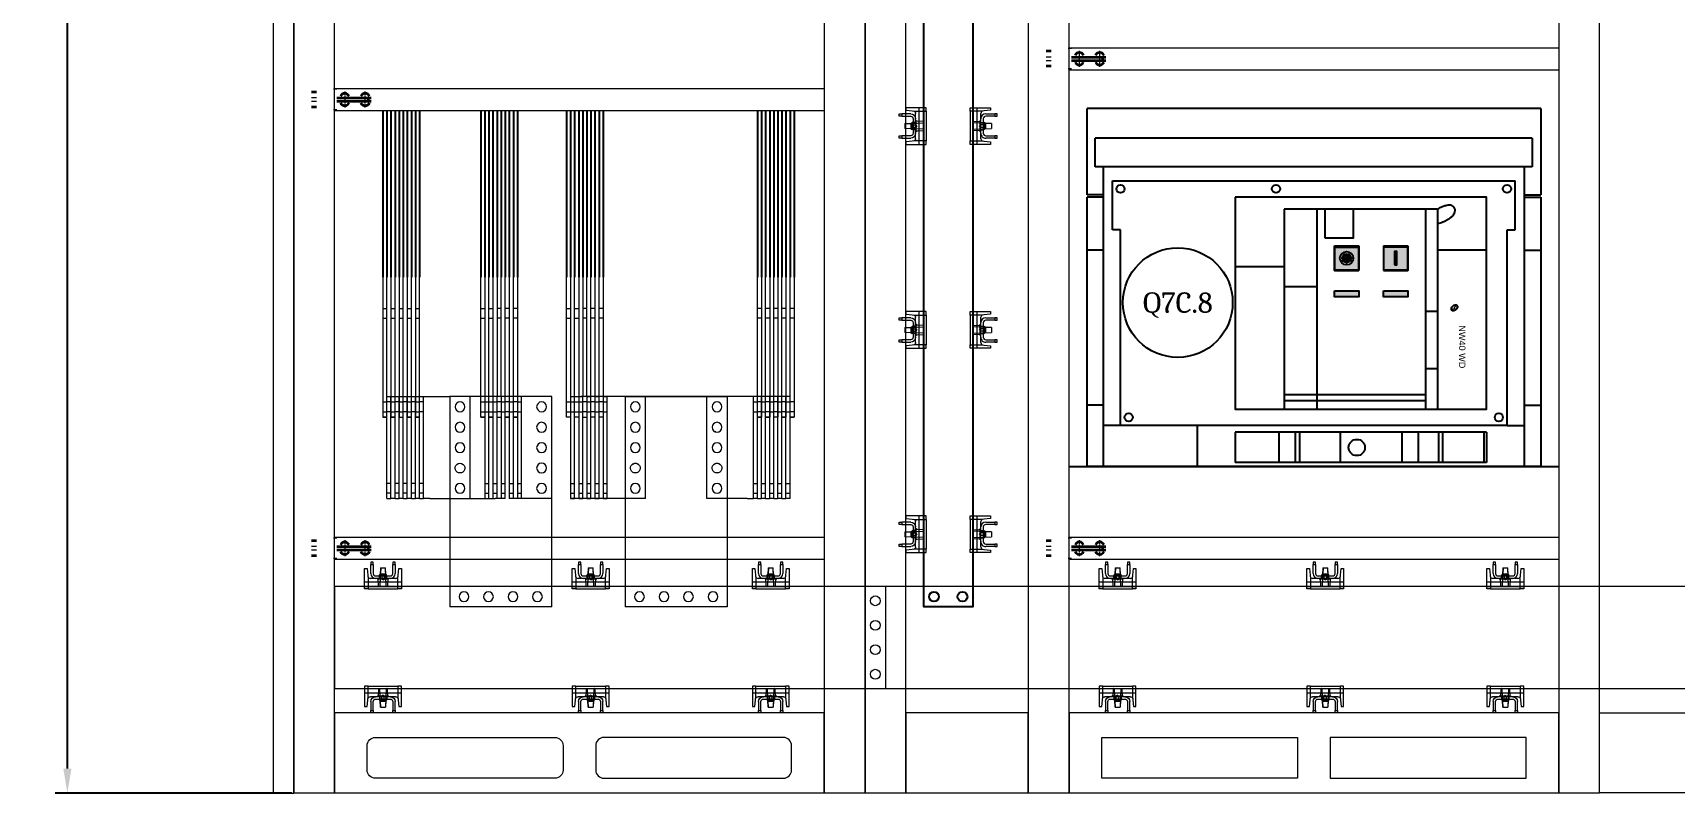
# Model space of a CAD drawing. Header units: millimetres. Extents: x -116965 to 323937, y 291661 to 566926.
# Drawn here: x -37142 to -35130, y 304837 to 305769 of the extents above; entities that cross this region are included whole.
import ezdxf
from ezdxf.enums import TextEntityAlignment as Align

# ---------------------------------------------------------------- set-up
doc = ezdxf.new("R2010")
doc.units = ezdxf.units.MM
doc.header["$PDMODE"] = 35
doc.linetypes.add('CHAIN', pattern=[0.3543, 0.2362, -0.0295, 0.0591, -0.0295])
doc.layers.get('0').update_dxf_attribs({"lineweight": 18})
doc.layers.add('ALPHA', color=255, linetype='Continuous')
for name, color, linetype, lineweight in [('Centerline(Schneider)', 7, 'Continuous', 18), ('check bv', 5, 'Continuous', 9), ('hw_Auxiliary', 2, 'Continuous', 13), ('Visible Edges(Schneider)', 7, 'Continuous', 35)]:
    doc.layers.add(name, color=color, linetype=linetype, lineweight=lineweight)
doc.styles.add('hwTech', font='Cambria.ttf')
doc.styles.add('ROMANS', font='')
doc.styles.get('ROMANS').set_extended_font_data('.VnArial')
doc.dimstyles.new('hwTech-1.0', dxfattribs={"dimscale": 12, "dimtxt": 2.5, "dimasz": 2.5, "dimexe": 1.25, "dimexo": 0.625, "dimtad": 1, "dimtxsty": 'hwTech', "dimcen": 2.5, "dimclrd": 3, "dimclre": 3, "dimclrt": 3, "dimadec": 0, "dimazin": 0, "dimtfac": 1, "dimtmove": 0, "dimatfit": 3, "dimfxl": 1, "dimarcsym": 0})

# ---------------------------------------------------------------- blocks, each defined once
blk = doc.blocks.new('*U1608')
for points in [[(0, 2200), (0, 0), (50, 0), (50, 2200)], [(50, 2102), (50, 2200), (200, 2200), (200, 2102)], [(200, 2200), (200, 0), (250, 0), (250, 2200)], [(250, 2102), (250, 2200), (850, 2200), (850, 2102)], [(850, 2200), (850, 0), (900, 0), (900, 2200)], [(1250, 2102), (1250, 2200), (900, 2200), (900, 2102)], [(1300, 2200), (1300, 0), (1250, 0), (1250, 2200)], [(50, 98), (50, 0), (200, 0), (200, 98)], [(250, 98), (250, 0), (850, 0), (850, 98)], [(1250, 98), (1250, 0), (900, 0), (900, 98)]]:
    blk.add_lwpolyline(points, close=True)
at = {"layer": 'hw_Auxiliary'}
for points in [[(290, 2132), (530, 2132), (530, 2182), (290, 2182)], [(810, 2132), (570, 2132), (570, 2182), (810, 2182)], [(290, 68), (530, 68), (530, 18), (290, 18)], [(810, 68), (570, 68), (570, 18), (810, 18)]]:
    blk.add_lwpolyline(points, close=True, dxfattribs=at)
blk = doc.blocks.new('*U149')
for points in [[(0, 2200), (0, 0), (50, 0), (50, 2200)], [(50, 2102), (50, 2200), (650, 2200), (650, 2102)], [(650, 2200), (650, 0), (700, 0), (700, 2200)], [(50, 98), (50, 0), (650, 0), (650, 98)]]:
    blk.add_lwpolyline(points, close=True)
at = {"layer": 'hw_Auxiliary'}
for points in [[(100, 2132), (320, 2132, 0.414214), (330, 2142), (330, 2172, 0.414214), (320, 2182), (100, 2182, 0.414214), (90, 2172), (90, 2142, 0.414214)], [(600, 2132), (380, 2132, -0.414214), (370, 2142), (370, 2172, -0.414214), (380, 2182), (600, 2182, -0.414214), (610, 2172), (610, 2142, -0.414214)], [(100, 68), (320, 68, -0.414214), (330, 58), (330, 28, -0.414214), (320, 18), (100, 18, -0.414214), (90, 28), (90, 58, -0.414214)], [(600, 68), (380, 68, 0.414214), (370, 58), (370, 28, 0.414214), (380, 18), (600, 18, 0.414214), (610, 28), (610, 58, 0.414214)]]:
    blk.add_lwpolyline(points, format="xyb", close=True, dxfattribs=at)
blk = doc.blocks.new('ban le blokset')
for p, q in [((11, 2), (5, 2)), ((5, -2), (11, -2))]:
    blk.add_line(p, q)
at = {"layer": 'Centerline(Schneider)', "linetype": 'CHAIN', "ltscale": 7.55611}
for p, q in [((35.8, 12.5), (31.7, 12.5)), ((36, -12.5), (31.8, -12.5))]:
    blk.add_line(p, q, dxfattribs=at)
at = {"layer": 'Centerline(Schneider)', "linetype": 'CHAIN', "ltscale": 21.168501}
for p, q in [((45.5, 9.8), (45.5, -9.8)), ((70.5, -9.8), (70.5, 9.8))]:
    blk.add_line(p, q, dxfattribs=at)
at = {"layer": 'Visible Edges(Schneider)'}
for p, q in [((11, 9.2), (5, 9.2)), ((36, 2), (78, 2)), ((74.5, -2), (74.5, 2)), ((11, -9.2), (5, -9.2)), ((36, -2), (78, -2))]:
    blk.add_line(p, q, dxfattribs=at)
for centre, start, end in [((45.5, 2), 21.122, 158.878), ((70.5, 2), 21.122, 158.878), ((45.5, -2), 201.122, 338.878), ((70.5, -2), 201.122, 338.878)]:
    blk.add_arc(centre, 5.63, start, end, dxfattribs=at)
blk = doc.blocks.new('*U1771')
h = blk.add_hatch(color=254)
edge = h.paths.add_edge_path()
edge.add_spline(control_points=[(5.56, 1.78), (5.58, 1.82), (5.59, 1.87), (5.62, 1.95), (5.64, 2), (5.65, 2.04)], knot_values=[-0.183546, -0.183546, -0.183546, -0.183546, -0.091771, -0.091771, 0, 0, 0, 0], degree=3, periodic=0)
edge.add_line((5.65, 2.04), (5.27, 2.04))
edge.add_ellipse((6.4, 1.52), major_axis=(1.3, 1.25), ratio=0.66219, start_angle=104.57605, end_angle=114.75831)
edge.add_line((5.1, 1.78), (5.56, 1.78))
edge = h.paths.add_edge_path()
edge.add_spline(control_points=[(5.44, 1.27), (5.46, 1.32), (5.47, 1.36), (5.5, 1.45), (5.52, 1.49), (5.53, 1.53)], knot_values=[-0.183098, -0.183098, -0.183098, -0.183098, -0.091547, -0.091547, 0, 0, 0, 0], degree=3, periodic=0)
edge.add_line((5.53, 1.53), (4.99, 1.53))
edge.add_ellipse((6.4, 1.52), major_axis=(1.3, 1.25), ratio=0.66219, start_angle=124.09616, end_angle=133.95883)
edge.add_line((4.9, 1.27), (5.44, 1.27))
edge = h.paths.add_edge_path()
edge.add_spline(control_points=[(6.75, 1.18), (6.78, 1.32), (6.82, 1.45), (6.89, 1.72), (6.92, 1.85), (6.96, 1.98)], knot_values=[-0.551644, -0.551644, -0.551644, -0.551644, -0.275816, -0.275816, 0, 0, 0, 0], degree=3, periodic=0)
edge.add_spline(control_points=[(6.96, 1.98), (6.96, 1.99), (6.96, 1.99), (6.97, 2.01), (6.97, 2.01), (6.97, 2.01)], knot_values=[-0.018517, -0.018517, -0.018517, -0.018517, -0.010545, -0.010545, 0, 0, 0, 0], degree=3, periodic=0)
edge.add_spline(control_points=[(6.97, 2.01), (6.98, 2.02), (6.98, 2.03), (7, 2.03), (7.01, 2.04), (7.03, 2.04), (7.04, 2.04), (7.05, 2.04)], knot_values=[-0.027221, -0.027221, -0.027221, -0.027221, -0.014514, -0.014514, -0.00734, -0.00734, 0, 0, 0, 0], degree=3, periodic=0)
edge.add_line((7.05, 2.04), (7.44, 2.04))
edge.add_spline(control_points=[(7.44, 2.04), (7.45, 2.1), (7.46, 2.17), (7.49, 2.29), (7.5, 2.36), (7.52, 2.42)], knot_values=[-0.257765, -0.257765, -0.257765, -0.257765, -0.128882, -0.128882, 0, 0, 0, 0], degree=3, periodic=0)
edge.add_line((7.52, 2.42), (6.88, 2.42))
edge.add_spline(control_points=[(6.88, 2.42), (6.76, 2.42), (6.65, 2.4), (6.42, 2.3), (6.33, 2.24), (6.21, 2.11), (6.17, 2.06), (6.13, 1.97), (6.11, 1.94), (6.09, 1.88), (6.09, 1.86), (6.08, 1.83)], knot_values=[-0.86466, -0.86466, -0.86466, -0.86466, -0.632414, -0.632414, -0.431586, -0.431586, -0.283006, -0.283006, -0.174285, -0.174285, 0, 0, 0, 0], degree=3, periodic=0)
edge.add_spline(control_points=[(6.08, 1.83), (6.05, 1.71), (6.02, 1.59), (5.97, 1.36), (5.94, 1.24), (5.91, 1.13)], knot_values=[-0.479158, -0.479158, -0.479158, -0.479158, -0.239583, -0.239583, 0, 0, 0, 0], degree=3, periodic=0)
edge.add_spline(control_points=[(5.91, 1.13), (5.91, 1.12), (5.91, 1.11), (5.9, 1.09), (5.89, 1.08), (5.89, 1.08)], knot_values=[-0.028568, -0.028568, -0.028568, -0.028568, -0.012798, -0.012798, 0, 0, 0, 0], degree=3, periodic=0)
edge.add_spline(control_points=[(5.89, 1.08), (5.88, 1.07), (5.87, 1.05), (5.83, 1.04), (5.83, 1.04), (5.8, 1.03), (5.79, 1.03), (5.79, 1.03)], knot_values=[-0.058564, -0.058564, -0.058564, -0.058564, -0.027343, -0.027343, -0.015539, -0.015539, 0, 0, 0, 0], degree=3, periodic=0)
edge.add_line((5.79, 1.03), (5.39, 1.03))
edge.add_spline(control_points=[(5.39, 1.03), (5.37, 0.96), (5.35, 0.89), (5.31, 0.76), (5.3, 0.69), (5.28, 0.62)], knot_values=[-0.283689, -0.283689, -0.283689, -0.283689, -0.141847, -0.141847, 0, 0, 0, 0], degree=3, periodic=0)
edge.add_line((5.28, 0.62), (5.9, 0.62))
edge.add_spline(control_points=[(5.9, 0.62), (6.07, 0.62), (6.2, 0.65), (6.42, 0.75), (6.52, 0.82), (6.63, 0.94), (6.67, 0.98), (6.73, 1.09), (6.74, 1.14), (6.75, 1.18)], knot_values=[-1.143628, -1.143628, -1.143628, -1.143628, -0.811486, -0.811486, -0.496541, -0.496541, -0.30491, -0.30491, 0, 0, 0, 0], degree=3, periodic=0)
edge = h.paths.add_edge_path()
edge.add_ellipse((6.4, 1.52), major_axis=(1.3, 1.25), ratio=0.66219, start_angle=306, end_angle=315.86966)
edge.add_line((7.91, 1.81), (7.26, 1.81))
edge.add_spline(control_points=[(7.26, 1.81), (7.25, 1.77), (7.24, 1.72), (7.22, 1.64), (7.2, 1.59), (7.19, 1.55)], knot_values=[-0.178881, -0.178881, -0.178881, -0.178881, -0.089455, -0.089455, 0, 0, 0, 0], degree=3, periodic=0)
edge.add_line((7.19, 1.55), (7.83, 1.55))
edge = h.paths.add_edge_path()
edge.add_spline(control_points=[(7.13, 1.3), (7.12, 1.26), (7.11, 1.22), (7.08, 1.13), (7.07, 1.09), (7.06, 1.04)], knot_values=[-0.179952, -0.179952, -0.179952, -0.179952, -0.089977, -0.089977, 0, 0, 0, 0], degree=3, periodic=0)
edge.add_line((7.06, 1.04), (7.56, 1.04))
edge.add_ellipse((6.4, 1.52), major_axis=(1.3, 1.25), ratio=0.66219, start_angle=286.57974, end_angle=296.65326)
edge.add_line((7.72, 1.3), (7.13, 1.3))
at = {"color": 102}
blk.add_ellipse((6.4, 1.52), major_axis=(1.3, 1.25), ratio=0.66219, dxfattribs=at)
blk = doc.blocks.new('*U1452')
h = blk.add_hatch(color=1)
h.dxf.hatch_style = 1
h.paths.add_polyline_path([(217.7, 104.6, 0.414214), (217.3, 104.9), (188.7, 104.9, 0.414214), (188.3, 104.6), (188.3, 75.9, 0.414214), (188.7, 75.6), (217.3, 75.6, 0.414214), (217.7, 75.9)])
h.paths.add_polyline_path([(211.2, 90.2, -1), (194.8, 90.2, -1)], flags=16)
h.paths.add_polyline_path([(208.5, 90.2, -1), (197.5, 90.2, -1)], flags=0)
h.paths.add_polyline_path([(197.5, 90.2, 1), (208.5, 90.2, 1)], flags=0)
h = blk.add_hatch(color=5)
h.dxf.hatch_style = 1
h.paths.add_polyline_path([(277.7, 104.6, 0.414214), (277.3, 104.9), (248.7, 104.9, 0.414214), (248.3, 104.6), (248.3, 75.9, 0.414214), (248.7, 75.6), (277.3, 75.6, 0.414214), (277.7, 75.9)])
h.paths.add_polyline_path([(261.6, 98.4), (264.4, 98.4), (264.4, 82.1), (261.6, 82.1)], flags=16)
h = blk.add_hatch(color=1)
h.dxf.hatch_style = 1
h.paths.add_polyline_path([(208.5, 90.2, 1), (197.5, 90.2, 1)])
for color, points in [(3, [(188, 50.2), (218, 50.2), (218, 42.8), (188, 42.8)]), (2, [(248, 50.2), (278, 50.2), (278, 42.8), (248, 42.8)])]:
    blk.add_hatch(color=color).paths.add_polyline_path(points)
at = {"color": 0}
for p, q in [((188, 75.2), (188, 105.2)), ((188, 105.2), (218, 105.2)), ((188.3, 75.9), (188.3, 104.6)), ((217.3, 104.9), (188.7, 104.9)), ((248, 105.2), (278, 105.2)), ((248.7, 104.9), (277.3, 104.9))]:
    blk.add_line(p, q, dxfattribs=at)
at = {"color": 7}
for p, q in [((217.7, 104.6), (217.7, 75.9)), ((218, 105.2), (218, 75.2)), ((248, 105.2), (248, 75.2)), ((248.3, 104.6), (248.3, 75.9)), ((218, 75.2), (188, 75.2)), ((217.3, 75.6), (188.7, 75.6)), ((278, 75.2), (248, 75.2)), ((277.3, 75.6), (248.7, 75.6))]:
    blk.add_line(p, q, dxfattribs=at)
blk.add_lwpolyline([(261.6, 82.1), (264.4, 82.1), (264.4, 98.4), (261.6, 98.4)], close=True, dxfattribs=at)
at = {"color": 0}
for points in [[(188, 50.2), (218, 50.2), (218, 42.8), (188, 42.8)], [(248, 50.2), (278, 50.2), (278, 42.8), (248, 42.8)]]:
    blk.add_lwpolyline(points, close=True, dxfattribs=at)
at = {"color": 7}
blk.add_circle((203, 90.2), 8.18, dxfattribs=at)
at = {"color": 1}
blk.add_circle((203, 90.2), 5.45, dxfattribs=at)
at = {"color": 0}
for centre, start, end in [((188.7, 104.6), 90, 180), ((217.3, 104.6), 0, 90), ((248.7, 104.6), 90, 180), ((188.7, 75.9), 180, 270)]:
    blk.add_arc(centre, 0.341, start, end, dxfattribs=at)
at = {"color": 7}
for centre, start, end in [((217.3, 75.9), 270, 0), ((248.7, 75.9), 180, 270)]:
    blk.add_arc(centre, 0.341, start, end, dxfattribs=at)
at = {"layer": 'ALPHA', "color": 253}
for p, q in [((441, 273.8), (-115, 273.8)), ((-115, 167.8), (-115, 273.8)), ((441, 273.8), (441, 167.8)), ((-95, -165.2), (-95, 202.2)), ((420.5, 202.2), (420.5, -165.2)), ((-84, 185.2), (409.5, 185.2)), ((-84, 125.2), (-84, 185.2)), ((409.5, 125.2), (409.5, 185.2)), ((-95, 167.8), (-115, 167.8)), ((-115, -165.2), (-115, 165.2)), ((-95, 165.2), (-115, 165.2)), ((420.5, 167.8), (441, 167.8)), ((420.5, 165.2), (441, 165.2)), ((441, 165.2), (441, -165.2)), ((-79, 125.2), (-84, 125.2)), ((-74, 125.2), (-79, 125.2)), ((-74, -114.8), (-74, 125.2)), ((399.5, -114.8), (399.5, 125.2)), ((399.5, 125.2), (404.5, 125.2)), ((404.5, 125.2), (409.5, 125.2)), ((-74, -114.8), (-95, -114.8)), ((20.5, -165.2), (20.5, -114.8)), ((399.5, -114.8), (420.5, -114.8)), ((441, -165.2), (-115, -165.2))]:
    blk.add_line(p, q, dxfattribs=at)
at = {"layer": 'ALPHA', "color": 254}
for p, q in [((430.5, 237.2), (-105, 237.2)), ((-105, 202.2), (-105, 237.2)), ((430.5, 237.2), (430.5, 202.2)), ((430.5, 202.2), (-105, 202.2)), ((218, 105.2), (218, 75.2)), ((248, 105.2), (248, 75.2)), ((-95, 100.2), (-115, 100.2)), ((420.5, 100.2), (441, 100.2)), ((188, 75.2), (218, 75.2)), ((248, 75.2), (278, 75.2)), ((-95, -89.8), (-115, -89.8)), ((420.5, -89.8), (441, -89.8))]:
    blk.add_line(p, q, dxfattribs=at)
at = {"layer": 'ALPHA', "color": 4}
for p, q in [((126.5, 150.2), (126.5, -94.8)), ((314.5, 150.2), (126.5, 150.2)), ((166.5, 150.2), (166.5, -94.8)), ((299.5, 150.2), (299.5, -94.8)), ((314.5, 150.2), (314.5, -94.8)), ((374.5, 100.2), (314.5, 100.2)), ((66.5, 80.2), (126.5, 80.2)), ((166.5, 55.2), (126.5, 55.2)), ((299.5, 25.2), (314.5, 25.2)), ((299.5, -44.8), (314.5, -44.8)), ((299.5, -77.2), (126.5, -77.2)), ((299.5, -84.8), (126.5, -84.8)), ((374.5, -123.2), (66.5, -123.2)), ((66.5, -123.2), (66.5, -160.2)), ((120.5, -160.2), (120.5, -123.2)), ((140.5, -160.2), (140.5, -123.2)), ((145.5, -160.2), (145.5, -123.2)), ((195.5, -160.2), (195.5, -123.2)), ((270.5, -123.2), (270.5, -160.2)), ((290.5, -123.2), (290.5, -160.2)), ((315.5, -123.2), (315.5, -160.2)), ((320.5, -123.2), (320.5, -160.2)), ((371, -123.2), (371, -160.2)), ((374.5, -123.2), (374.5, -160.2)), ((374.5, -160.2), (66.5, -160.2))]:
    blk.add_line(p, q, dxfattribs=at)
at = {"layer": 'ALPHA', "color": 0}
for p, q in [((188, 105.2), (188, 75.2)), ((188, 105.2), (218, 105.2)), ((248, 105.2), (278, 105.2)), ((278, 105.2), (278, 75.2))]:
    blk.add_line(p, q, dxfattribs=at)
at = {"layer": 'ALPHA', "color": 4}
for points in [[(66.5, 165.2), (66.5, -94.8), (374.5, -94.8), (374.5, 165.2)], [(176.5, 115.2), (211.5, 115.2), (211.5, 150.2), (176.5, 150.2)]]:
    blk.add_lwpolyline(points, close=True, dxfattribs=at)
blk.add_lwpolyline([(314.5, 150.2, -0.038619), (318.5, 152.8, -0.045493), (322.3, 154.3, -0.024228), (327.2, 155.6, -0.058648), (329.2, 155.7, -0.123358), (331.5, 155.1, -0.092807), (333.9, 153.1, -0.116657), (335.4, 149.8, -0.128186), (335.3, 146.5, -0.049971), (334.3, 144.1, -0.055894), (333, 142.2, -0.051937), (331, 140.3, -0.020219), (325.1, 136.3, -0.056224), (320.8, 134.3, -0.040931), (314.5, 132.6)], format="xyb", dxfattribs=at)
at = {"layer": 'ALPHA', "color": 7}
for points in [[(218, 75.2), (188, 75.2), (188, 103.6), (218, 103.6)], [(248, 75.2), (278, 75.2), (278, 103.6), (248, 103.6)]]:
    blk.add_lwpolyline(points, close=True, dxfattribs=at)
at = {"layer": 'ALPHA', "color": 253}
blk.add_lwpolyline([(399.5, -114.8), (-74, -114.8)], dxfattribs=at)
at = {"layer": 'ALPHA', "color": 254}
for centre in [(-74, 175.2), (116.5, 175.2), (399.5, 175.2), (-64, -104.8), (389.5, -104.8)]:
    blk.add_circle(centre, 5, dxfattribs=at)
at = {"layer": 'ALPHA', "color": 4}
blk.add_circle((215.5, -141.8), 10, dxfattribs=at)
at = {"color": 7, "xscale": 2.430000000000291, "yscale": 2.430000000000291, "zscale": 2.430000000000291}
blk.add_blockref('*U1771', (319.5, 25.8), dxfattribs=at)
at = {"layer": 'ALPHA', "color": 254, "style": 'ROMANS', "flags": 8}
blk.add_attdef('TYPE2', (340.6, 8), '', height=8, rotation=270, dxfattribs=at)
blk = doc.blocks.new('*U1910')
at = {"color": 1}
for p, q in [((60478.4, 339394.9), (59223.4, 339394.9)), ((60478.4, 339394.9), (59223.4, 339394.9)), ((59223.4, 339394.9), (59223.4, 339269.9)), ((60478.4, 339394.9), (60478.4, 339269.9)), ((59223.4, 339269.9), (60478.4, 339269.9))]:
    blk.add_line(p, q, dxfattribs=at)
for centre in [(59235.9, 339377.4), (60465.9, 339377.4), (59235.9, 339347.4), (60465.9, 339347.4), (59235.9, 339317.4), (60465.9, 339317.4), (59235.9, 339287.4), (60465.9, 339287.4)]:
    blk.add_circle(centre, 6, dxfattribs=at)
blk = doc.blocks.new('*U1914')
at = {"color": 1}
for p, q in [((60478.4, 339394.9), (59803.4, 339394.9)), ((60478.4, 339394.9), (59803.4, 339394.9)), ((59803.4, 339394.9), (59803.4, 339269.9)), ((60478.4, 339394.9), (60478.4, 339269.9)), ((59803.4, 339269.9), (60478.4, 339269.9))]:
    blk.add_line(p, q, dxfattribs=at)
for centre in [(60465.9, 339377.4), (60465.9, 339347.4), (60465.9, 339317.4), (60465.9, 339287.4)]:
    blk.add_circle(centre, 6, dxfattribs=at)
blk = doc.blocks.new('TD-4000-4P-FRONT-INCOME')
at = {"color": 1}
for p, q in [((0, -174.8), (0, 0)), ((125, 0), (0, 0)), ((125, 0), (125, -174.8)), ((0, -132.8), (55.5, -132.8)), ((25, -132.8), (25, -257.8)), ((43, -257.8), (43, -132.8)), ((43, -139.3), (48, -139.3)), ((48, -132.8), (48, -257.8)), ((53, -257.8), (53, -132.8)), ((53, -139.3), (58, -139.3)), ((68, -132.8), (55.5, -132.8)), ((58, -132.8), (58, -257.8)), ((63, -257.8), (63, -132.8)), ((63, -139.3), (68, -139.3)), ((68, -132.8), (68, -257.8)), ((73, -257.8), (73, -132.8)), ((85.5, -132.8), (73, -132.8)), ((73, -139.3), (78, -139.3)), ((78, -132.8), (78, -257.8)), ((83, -257.8), (83, -132.8)), ((83, -139.3), (88, -139.3)), ((125, -132.8), (85.5, -132.8)), ((88, -132.8), (88, -257.8)), ((43, -151.3), (48, -151.3)), ((53, -151.3), (58, -151.3)), ((63, -151.3), (68, -151.3)), ((73, -151.3), (78, -151.3)), ((83, -151.3), (88, -151.3)), ((0, -181.8), (0, -174.8)), ((125, -174.8), (125, -181.8)), ((0, -257.8), (0, -181.8)), ((125, -181.8), (125, -257.8)), ((38, -232.8), (43, -232.8)), ((43, -232.8), (38, -232.8)), ((38, -232.8), (38, -404)), ((38, -239.3), (43, -239.3)), ((43, -239.3), (48, -239.3)), ((48, -232.8), (53, -232.8)), ((53, -232.8), (48, -232.8)), ((48, -239.3), (53, -239.3)), ((53, -239.3), (58, -239.3)), ((58, -232.8), (63, -232.8)), ((58, -232.8), (63, -232.8)), ((63, -239.3), (58, -239.3)), ((63, -239.3), (68, -239.3)), ((68, -232.8), (73, -232.8)), ((73, -232.8), (68, -232.8)), ((73, -239.3), (68, -239.3)), ((73, -239.3), (78, -239.3)), ((78, -232.8), (83, -232.8)), ((83, -232.8), (78, -232.8)), ((83, -239.3), (78, -239.3)), ((83, -239.3), (88, -239.3)), ((125, -257.8), (0, -257.8)), ((38, -251.3), (43, -251.3)), ((43, -251.3), (48, -251.3)), ((43, -404), (43, -257.8)), ((48, -251.3), (53, -251.3)), ((48, -257.8), (48, -404)), ((53, -251.3), (58, -251.3)), ((53, -404), (53, -257.8)), ((63, -251.3), (58, -251.3)), ((58, -404), (58, -257.8)), ((63, -251.3), (68, -251.3)), ((63, -257.8), (63, -404)), ((73, -251.3), (68, -251.3)), ((68, -257.8), (68, -404)), ((73, -251.3), (78, -251.3)), ((73, -404), (73, -257.8)), ((83, -251.3), (78, -251.3)), ((78, -257.8), (78, -404)), ((83, -251.3), (88, -251.3)), ((83, -404), (83, -257.8)), ((38, -353.8), (43, -353.8)), ((48, -353.8), (53, -353.8)), ((63, -353.8), (58, -353.8)), ((73, -353.8), (68, -353.8)), ((83, -353.8), (78, -353.8)), ((38, -365.8), (43, -365.8)), ((48, -365.8), (53, -365.8)), ((63, -365.8), (58, -365.8)), ((73, -365.8), (68, -365.8)), ((83, -365.8), (78, -365.8))]:
    blk.add_line(p, q, dxfattribs=at)
at = {"color": 2}
for p, q in [((215, -174.8), (215, 0)), ((340, 0), (215, 0)), ((340, -174.8), (340, 0)), ((148, -132.8), (153, -132.8)), ((148, -174.8), (148, -132.8)), ((160.5, -132.8), (148, -132.8)), ((148, -139.3), (153, -139.3)), ((153, -132.8), (153, -257.8)), ((158, -132.8), (163, -132.8)), ((158, -257.8), (158, -132.8)), ((158, -139.3), (163, -139.3)), ((240, -132.8), (160.5, -132.8)), ((163, -132.8), (163, -257.8)), ((168, -132.8), (173, -132.8)), ((168, -257.8), (168, -132.8)), ((168, -139.3), (173, -139.3)), ((173, -132.8), (173, -257.8)), ((178, -132.8), (183, -132.8)), ((178, -257.8), (178, -132.8)), ((178, -139.3), (183, -139.3)), ((183, -132.8), (183, -257.8)), ((188, -132.8), (193, -132.8)), ((188, -257.8), (188, -132.8)), ((188, -139.3), (193, -139.3)), ((193, -132.8), (193, -257.8)), ((240, -132.8), (240, -257.8)), ((148, -151.3), (153, -151.3)), ((158, -151.3), (163, -151.3)), ((168, -151.3), (173, -151.3)), ((178, -151.3), (183, -151.3)), ((188, -151.3), (193, -151.3)), ((148, -181.8), (148, -174.8)), ((215, -181.8), (215, -174.8)), ((148, -257.8), (148, -181.8)), ((215, -257.8), (215, -181.8)), ((148, -232.8), (143, -232.8)), ((143, -232.8), (143, -404)), ((143, -239.3), (148, -239.3)), ((148, -239.3), (153, -239.3)), ((158, -232.8), (153, -232.8)), ((153, -239.3), (158, -239.3)), ((158, -239.3), (163, -239.3)), ((163, -232.8), (168, -232.8)), ((163, -232.8), (168, -232.8)), ((168, -239.3), (163, -239.3)), ((168, -239.3), (173, -239.3)), ((178, -232.8), (173, -232.8)), ((178, -239.3), (173, -239.3)), ((178, -239.3), (183, -239.3)), ((188, -232.8), (183, -232.8)), ((188, -239.3), (183, -239.3)), ((188, -239.3), (193, -239.3)), ((143, -251.3), (148, -251.3)), ((148, -251.3), (153, -251.3)), ((148, -404), (148, -257.8)), ((148, -257.8), (153, -257.8)), ((148, -257.8), (160.5, -257.8)), ((153, -251.3), (158, -251.3)), ((153, -257.8), (153, -404)), ((158, -251.3), (163, -251.3)), ((158, -404), (158, -257.8)), ((158, -257.8), (163, -257.8)), ((240, -257.8), (160.5, -257.8)), ((168, -251.3), (163, -251.3)), ((163, -404), (163, -257.8)), ((168, -251.3), (173, -251.3)), ((168, -257.8), (168, -404)), ((168, -257.8), (173, -257.8)), ((178, -251.3), (173, -251.3)), ((173, -257.8), (173, -404)), ((178, -251.3), (183, -251.3)), ((178, -404), (178, -257.8)), ((178, -257.8), (183, -257.8)), ((188, -251.3), (183, -251.3)), ((183, -257.8), (183, -404)), ((188, -251.3), (193, -251.3)), ((188, -404), (188, -257.8)), ((188, -257.8), (193, -257.8)), ((215, -257.8), (340, -257.8)), ((340, -257.8), (215, -257.8)), ((143, -353.8), (148, -353.8)), ((153, -353.8), (158, -353.8)), ((168, -353.8), (163, -353.8)), ((178, -353.8), (173, -353.8)), ((188, -353.8), (183, -353.8)), ((143, -365.8), (148, -365.8)), ((153, -365.8), (158, -365.8)), ((168, -365.8), (163, -365.8)), ((178, -365.8), (173, -365.8)), ((188, -365.8), (183, -365.8))]:
    blk.add_line(p, q, dxfattribs=at)
at = {"color": 7, "true_color": 0xffffff}
for p, q in [((-77, -132.8), (-77, -174.8)), ((-77, -132.8), (-72, -132.8)), ((-72, -139.3), (-77, -139.3)), ((-72, -132.8), (-72, -174.8)), ((-67, -132.8), (-72, -132.8)), ((-67, -132.8), (-67, -174.8)), ((-67, -132.8), (-62, -132.8)), ((-62, -139.3), (-67, -139.3)), ((-62, -132.8), (-62, -174.8)), ((-57, -132.8), (-62, -132.8)), ((-57, -132.8), (-57, -174.8)), ((-57, -132.8), (-52, -132.8)), ((-52, -139.3), (-57, -139.3)), ((-52, -132.8), (-52, -174.8)), ((-47, -132.8), (-52, -132.8)), ((-47, -132.8), (-47, -174.8)), ((-47, -132.8), (-42, -132.8)), ((-42, -139.3), (-47, -139.3)), ((-42, -132.8), (-42, -174.8)), ((-37, -132.8), (-42, -132.8)), ((-37, -132.8), (-37, -174.8)), ((-37, -132.8), (-32, -132.8)), ((-32, -139.3), (-37, -139.3)), ((-32, -132.8), (-32, -174.8)), ((-24.5, -132.8), (-32, -132.8)), ((-24.5, -132.8), (0, -132.8)), ((-72, -151.3), (-77, -151.3)), ((-62, -151.3), (-67, -151.3)), ((-52, -151.3), (-57, -151.3)), ((-42, -151.3), (-47, -151.3)), ((-32, -151.3), (-37, -151.3)), ((-77, -174.8), (-77, -181.8)), ((-72, -174.8), (-72, -181.8)), ((-67, -174.8), (-67, -181.8)), ((-62, -174.8), (-62, -181.8)), ((-57, -174.8), (-57, -181.8)), ((-52, -174.8), (-52, -181.8)), ((-47, -174.8), (-47, -181.8)), ((-42, -174.8), (-42, -181.8)), ((-37, -174.8), (-37, -181.8)), ((-32, -174.8), (-32, -181.8)), ((-77, -181.8), (-77, -257.8)), ((-72, -181.8), (-72, -257.8)), ((-67, -181.8), (-67, -257.8)), ((-62, -181.8), (-62, -257.8)), ((-57, -181.8), (-57, -257.8)), ((-52, -181.8), (-52, -257.8)), ((-47, -181.8), (-47, -257.8)), ((-42, -181.8), (-42, -257.8)), ((-37, -181.8), (-37, -257.8)), ((-32, -181.8), (-32, -257.8)), ((-82, -232.8), (-77, -232.8)), ((-82, -404.2), (-82, -232.8)), ((-77, -232.8), (-82, -232.8)), ((-82, -239.3), (-77, -239.3)), ((-77, -232.8), (-77, -404.2)), ((-72, -239.3), (-77, -239.3)), ((-72, -232.8), (-67, -232.8)), ((-72, -404), (-72, -232.8)), ((-67, -232.8), (-72, -232.8)), ((-72, -239.3), (-67, -239.3)), ((-67, -232.8), (-67, -404)), ((-62, -239.3), (-67, -239.3)), ((-62, -232.8), (-57, -232.8)), ((-62, -404), (-62, -232.8)), ((-62, -232.8), (-57, -232.8)), ((-62, -239.3), (-57, -239.3)), ((-57, -232.8), (-57, -404)), ((-52, -239.3), (-57, -239.3)), ((-52, -232.8), (-47, -232.8)), ((-52, -404), (-52, -232.8)), ((-47, -232.8), (-52, -232.8)), ((-52, -239.3), (-47, -239.3)), ((-47, -232.8), (-47, -404)), ((-42, -239.3), (-47, -239.3)), ((-42, -232.8), (-37, -232.8)), ((-42, -404), (-42, -232.8)), ((-37, -232.8), (-42, -232.8)), ((-42, -239.3), (-37, -239.3)), ((-37, -232.8), (-37, -404)), ((-32, -239.3), (-37, -239.3)), ((-82, -251.3), (-77, -251.3)), ((-72, -251.3), (-77, -251.3)), ((-77, -257.8), (-72, -257.8)), ((-72, -251.3), (-67, -251.3)), ((-72, -257.8), (-67, -257.8)), ((-62, -251.3), (-67, -251.3)), ((-67, -257.8), (-62, -257.8)), ((-62, -251.3), (-57, -251.3)), ((-62, -257.8), (-57, -257.8)), ((-52, -251.3), (-57, -251.3)), ((-57, -257.8), (-52, -257.8)), ((-52, -251.3), (-47, -251.3)), ((-52, -257.8), (-47, -257.8)), ((-42, -251.3), (-47, -251.3)), ((-47, -257.8), (-42, -257.8)), ((-42, -251.3), (-37, -251.3)), ((-42, -257.8), (-37, -257.8)), ((-32, -251.3), (-37, -251.3)), ((-37, -257.8), (-32, -257.8)), ((-32, -257.8), (-24.5, -257.8)), ((-24.5, -257.8), (0, -257.8)), ((-82, -353.8), (-77, -353.8)), ((-72, -353.8), (-67, -353.8)), ((-62, -353.8), (-57, -353.8)), ((-52, -353.8), (-47, -353.8)), ((-42, -353.8), (-37, -353.8)), ((-82, -365.8), (-77, -365.8)), ((-72, -365.8), (-67, -365.8)), ((-62, -365.8), (-57, -365.8)), ((-52, -365.8), (-47, -365.8)), ((-42, -365.8), (-37, -365.8))]:
    blk.add_line(p, q, dxfattribs=at)
at = {"color": 3}
for p, q in [((315, -132.8), (315, -257.8)), ((364.5, -132.8), (315, -132.8)), ((364.5, -132.8), (372, -132.8)), ((372, -132.8), (372, -174.8)), ((377, -132.8), (372, -132.8)), ((372, -139.3), (377, -139.3)), ((377, -132.8), (377, -174.8)), ((377, -132.8), (382, -132.8)), ((382, -132.8), (382, -174.8)), ((387, -132.8), (382, -132.8)), ((382, -139.3), (387, -139.3)), ((387, -132.8), (387, -174.8)), ((387, -132.8), (392, -132.8)), ((392, -132.8), (392, -174.8)), ((397, -132.8), (392, -132.8)), ((392, -139.3), (397, -139.3)), ((397, -132.8), (397, -174.8)), ((397, -132.8), (402, -132.8)), ((407, -132.8), (402, -132.8)), ((402, -132.8), (402, -174.8)), ((402, -139.3), (407, -139.3)), ((407, -132.8), (407, -174.8)), ((407, -132.8), (412, -132.8)), ((412, -132.8), (412, -174.8)), ((417, -132.8), (412, -132.8)), ((412, -139.3), (417, -139.3)), ((417, -132.8), (417, -174.8)), ((372, -151.3), (377, -151.3)), ((382, -151.3), (387, -151.3)), ((392, -151.3), (397, -151.3)), ((402, -151.3), (407, -151.3)), ((412, -151.3), (417, -151.3)), ((340, -257.8), (340, -173.3)), ((372, -174.8), (372, -181.8)), ((377, -174.8), (377, -181.8)), ((382, -174.8), (382, -181.8)), ((387, -174.8), (387, -181.8)), ((392, -174.8), (392, -181.8)), ((397, -174.8), (397, -181.8)), ((402, -174.8), (402, -181.8)), ((407, -174.8), (407, -181.8)), ((412, -174.8), (412, -181.8)), ((417, -174.8), (417, -181.8)), ((372, -181.8), (372, -257.8)), ((377, -181.8), (377, -257.8)), ((382, -181.8), (382, -257.8)), ((387, -181.8), (387, -257.8)), ((392, -181.8), (392, -257.8)), ((397, -181.8), (397, -257.8)), ((402, -181.8), (402, -257.8)), ((407, -181.8), (407, -257.8)), ((412, -181.8), (412, -257.8)), ((417, -181.8), (417, -257.8)), ((326, -214.8), (324.5, -214.8)), ((372, -239.3), (377, -239.3)), ((382, -232.8), (377, -232.8)), ((377, -232.8), (377, -404)), ((377, -232.8), (382, -232.8)), ((382, -239.3), (377, -239.3)), ((382, -404), (382, -232.8)), ((382, -239.3), (387, -239.3)), ((392, -232.8), (387, -232.8)), ((387, -232.8), (387, -404)), ((387, -232.8), (392, -232.8)), ((392, -239.3), (387, -239.3)), ((392, -404), (392, -232.8)), ((392, -239.3), (397, -239.3)), ((402, -232.8), (397, -232.8)), ((402, -232.8), (397, -232.8)), ((397, -232.8), (397, -404)), ((402, -239.3), (397, -239.3)), ((402, -404), (402, -232.8)), ((402, -239.3), (407, -239.3)), ((412, -232.8), (407, -232.8)), ((407, -232.8), (407, -404)), ((407, -232.8), (412, -232.8)), ((412, -239.3), (407, -239.3)), ((412, -404), (412, -232.8)), ((412, -239.3), (417, -239.3)), ((422, -232.8), (417, -232.8)), ((417, -232.8), (417, -404.2)), ((417, -232.8), (422, -232.8)), ((422, -239.3), (417, -239.3)), ((422, -404.2), (422, -232.8)), ((364.5, -257.8), (340, -257.8)), ((372, -257.8), (364.5, -257.8)), ((372, -251.3), (377, -251.3)), ((377, -257.8), (372, -257.8)), ((382, -251.3), (377, -251.3)), ((382, -257.8), (377, -257.8)), ((382, -251.3), (387, -251.3)), ((387, -257.8), (382, -257.8)), ((392, -251.3), (387, -251.3)), ((392, -257.8), (387, -257.8)), ((392, -251.3), (397, -251.3)), ((397, -257.8), (392, -257.8)), ((402, -251.3), (397, -251.3)), ((402, -257.8), (397, -257.8)), ((402, -251.3), (407, -251.3)), ((407, -257.8), (402, -257.8)), ((412, -251.3), (407, -251.3)), ((412, -257.8), (407, -257.8)), ((412, -251.3), (417, -251.3)), ((417, -257.8), (412, -257.8)), ((422, -251.3), (417, -251.3)), ((382, -353.8), (377, -353.8)), ((392, -353.8), (387, -353.8)), ((402, -353.8), (397, -353.8)), ((412, -353.8), (407, -353.8)), ((422, -353.8), (417, -353.8)), ((382, -365.8), (377, -365.8)), ((392, -365.8), (387, -365.8)), ((402, -365.8), (397, -365.8)), ((412, -365.8), (407, -365.8)), ((422, -365.8), (417, -365.8))]:
    blk.add_line(p, q, dxfattribs=at)
at = {"color": 1}
for centre in [(17.5, -12.5), (47.5, -12.5), (77.5, -12.5), (107.5, -12.5), (12.5, -145.3), (112.5, -145.3), (112.5, -170.3), (12.5, -195.3), (112.5, -195.3), (12.5, -220.3), (112.5, -220.3), (12.5, -245.3), (112.5, -245.3)]:
    blk.add_circle(centre, 6, dxfattribs=at)
at = {"color": 2}
for centre in [(232.5, -12.5), (262.5, -12.5), (292.5, -12.5), (322.5, -12.5), (227.5, -145.3), (227.5, -145.3), (227.5, -145.3), (227.5, -195.3), (227.5, -195.3), (227.5, -195.3), (227.5, -220.3), (227.5, -220.3), (227.5, -220.3), (227.5, -245.3), (227.5, -245.3), (227.5, -245.3)]:
    blk.add_circle(centre, 6, dxfattribs=at)
at = {"color": 3}
for centre in [(327.5, -145.3), (327.5, -145.3), (327.5, -195.3), (327.5, -195.3), (327.5, -220.3), (327.5, -220.3), (327.5, -245.3), (327.5, -245.3)]:
    blk.add_circle(centre, 6, dxfattribs=at)
at = {"color": 1}
for start, end in [(90, 228.5904), (228.5904, 311.4096), (311.4096, 90)]:
    blk.add_arc((12.5, -170.3), 6, start, end, dxfattribs=at)
at = {"color": 2}
for start, end in [(311.4095, 228.5905), (90, 228.5904), (90, 228.5904), (228.5905, 270), (228.5904, 311.4096), (228.5904, 311.4096), (311.4096, 90), (311.4096, 90), (270, 311.4095)]:
    blk.add_arc((227.5, -170.3), 6, start, end, dxfattribs=at)
at = {"color": 3}
for start, end in [(311.4095, 228.5905), (90, 228.5904), (228.5905, 270), (228.5904, 311.4096), (311.4096, 90), (270, 311.4095)]:
    blk.add_arc((327.5, -170.3), 6, start, end, dxfattribs=at)
blk = doc.blocks.new('555')
at = {"lineweight": 5}
for p, q in [((-22.5, 25), (-19.5, 25)), ((-22.5, 0), (-22.5, 25)), ((-19.5, 25), (-18.2, 13)), ((-12, 33), (-15, 33)), ((-15, 33), (-15, 30)), ((-15, 30), (-12, 30)), ((-15, 19), (-15, 30)), ((-12, 30), (-12, 33)), ((-12, 30), (-12, 19)), ((-2.7, 26), (-4, 3.7)), ((-3, 26), (-3.4, 17.7)), ((-3, 26), (3, 26)), ((3, 26), (3.2, 26)), ((3.4, 17.7), (3, 26)), ((4, 3.7), (3.2, 26)), ((15, 33), (12, 33)), ((12, 33), (12, 30)), ((12, 30), (15, 30)), ((12, 19), (12, 30)), ((15, 30), (15, 33)), ((15, 30), (15, 19)), ((18.2, 13), (19.5, 25)), ((19.5, 25), (22.5, 25)), ((22.5, 25), (22.5, 0)), ((22.5, 8.5), (-22.5, 8.5)), ((-22.5, 3), (-4.9, 3)), ((-18.2, 0), (-22.5, 0)), ((-18.2, 13), (-18.2, 13)), ((-18.2, 13), (-18.2, 0)), ((-17.7, 13), (-18.2, 13)), ((-18.2, 0), (-17.7, 0)), ((-17.7, 0), (17.7, 0)), ((-9, 13), (-15.5, 13)), ((-9, 16), (9, 16)), ((9, 13), (-9, 13)), ((-6, 13), (-6, 12.2)), ((0, 12.2), (-6, 12.2)), ((-5.6, 3.7), (-5.9, 11.1)), ((-4.7, 3), (-4.9, 3)), ((-4.7, 3), (4.7, 3)), ((-4.5, 13), (-4.5, 16)), ((-2.9, 18.7), (-4.4, 17.2)), ((-4.4, 13), (-4.4, 17.2)), ((0, 17.2), (-4.4, 17.2)), ((-4.1, 13), (-4.1, 16)), ((-3.4, 16.2), (-4, 3.7)), ((-3.4, 17.7), (-3.4, 16.2)), ((3.4, 17.7), (-3.4, 17.7)), ((3.4, 16.2), (-3.4, 16.2)), ((-2.9, 18.7), (0, 18.7)), ((-1.6, 18.7), (-1.6, 13)), ((0, 11.3), (-1.6, 12.2)), ((0, 18.7), (2.9, 18.7)), ((4.4, 17.2), (0, 17.2)), ((0, 11.3), (1.6, 12.2)), ((6, 12.2), (0, 12.2)), ((1.6, 18.7), (1.6, 13)), ((2.9, 18.7), (4.4, 17.2)), ((3.5, 17.7), (3.4, 17.7)), ((3.4, 16.2), (3.4, 17.7)), ((3.4, 16.2), (3.5, 16.2)), ((4, 3.7), (3.4, 16.2)), ((4.1, 13), (4.1, 16)), ((4.4, 13), (4.4, 17.2)), ((4.5, 13), (4.5, 16)), ((4.9, 3), (4.7, 3)), ((4.9, 3), (22.5, 3)), ((5.9, 11.1), (5.6, 3.7)), ((6, 13), (6, 12.2)), ((15.5, 13), (9, 13)), ((18.2, 13), (17.7, 13)), ((17.7, 0), (18.2, 0)), ((18.2, 0), (18.2, 13)), ((18.2, 13), (18.2, 13)), ((22.5, 0), (18.2, 0))]:
    blk.add_line(p, q, dxfattribs=at)
for centre, radius, start, end in [((-15.5, 16), 3, 186, 270), ((-9, 19), 6, 180, 270), ((-9, 19), 3, 180, 270), ((-7.9, 11), 2, 2, 90), ((-4.9, 3.7), 0.75, 182, 270), ((-4.7, 3.7), 0.75, 270, 356.7829), ((-4.7, 3.7), 0.75, 270, 357.5104), ((4.7, 3.7), 0.75, 182.0138, 270), ((4.7, 3.7), 0.75, 182.4896, 270), ((4.9, 3.7), 0.75, 270, 358), ((7.9, 11), 2, 90, 178), ((9, 19), 3, 270, 0), ((9, 19), 6, 270, 0), ((15.5, 16), 3, 270, 354)]:
    blk.add_arc(centre, radius, start, end, dxfattribs=at)
blk = doc.blocks.new('*U1911')
at = {"color": 1, "lineweight": -3, "ltscale": 5}
blk.add_lwpolyline([(62335.1, 341247.3), (62335.1, 341307.3), (64199.1, 341307.3), (64199.1, 341247.3)], close=True, dxfattribs=at)
for centre in [(64186.6, 341294.8), (64186.6, 341259.8)]:
    blk.add_circle(centre, 6, dxfattribs=at)
blk = doc.blocks.new('QQQ')
at = {"color": 1, "lineweight": -3, "ltscale": 5}
blk.add_circle((59732.6, 361340.9), 67.2, dxfattribs=at)
at = {"color": 6, "lineweight": -3, "ltscale": 5, "style": 'hwTech'}
blk.add_attdef('Q5A.1', text='', height=25, dxfattribs=at).set_placement((59732.6, 361340.9), align=Align.MIDDLE_CENTER)
blk = doc.blocks.new('*D1916')
at = {"color": 3, "lineweight": -2, "transparency": 16777216}
for p, q in [((-36824.6, 307037.2), (-37114.6, 307037.2)), ((-37099.6, 304867.2), (-37099.6, 307007.2)), ((-36824.6, 304837.2), (-37114.6, 304837.2))]:
    blk.add_line(p, q, dxfattribs=at)
at = {"color": 3, "lineweight": -3, "transparency": 16777216}
for points in [[(-37104.6, 307007.2), (-37094.6, 307007.2), (-37099.6, 307037.2)], [(-37104.6, 304867.2), (-37094.6, 304867.2), (-37099.6, 304837.2)]]:
    blk.add_solid(points, dxfattribs=at)
at = {"layer": 'Defpoints', "color": 0, "lineweight": -3, "transparency": 16777216}
for p in [(-37099.6, 307037.2), (-36817.1, 307037.2), (-36817.1, 304837.2)]:
    blk.add_point(p, dxfattribs=at)
at = {"color": 3, "transparency": 16777216, "insert": (-37122.2, 305937.2), "char_height": 30, "attachment_point": 5, "rotation": 90, "style": 'hwTech'}
blk.add_mtext('2200', dxfattribs=at)

msp = doc.modelspace()

# ---------------------------------------------------------------- linework, layer by layer
for p, q in [((-35872.31856, 305750.841905), (-35272.31856, 305750.841905)), ((-35872.31856, 305723.841905), (-35272.31856, 305723.841905)), ((-36772.31856, 305700.841905), (-36172.31856, 305700.841905)), ((-36772.31856, 305673.841905), (-36172.31856, 305673.841905)), ((-36772.31856, 305150.841905), (-36172.31856, 305150.841905)), ((-35872.31856, 305150.841905), (-35272.31856, 305150.841905)), ((-36772.31856, 305123.841905), (-36172.31856, 305123.841905)), ((-35872.31856, 305123.841905), (-35272.31856, 305123.841905))]:
    msp.add_line(p, q)
at = {"lineweight": -3, "ltscale": 5}
for p, q in [((-36713.182297, 305673.841905), (-36713.182297, 305469.571382)), ((-36708.182297, 305673.841905), (-36708.182297, 305469.571382)), ((-36703.182297, 305673.841905), (-36703.182297, 305469.571382)), ((-36698.182297, 305673.841905), (-36698.182297, 305469.571382)), ((-36693.182297, 305673.841905), (-36693.182297, 305469.571382)), ((-36688.182297, 305674.027756), (-36688.182297, 305469.757233)), ((-36683.182297, 305674.027756), (-36683.182297, 305469.757233)), ((-36678.182297, 305673.841905), (-36678.182297, 305469.571382)), ((-36673.182297, 305673.841905), (-36673.182297, 305469.571382)), ((-36668.182297, 305673.841905), (-36668.182297, 305469.571382)), ((-35872.31856, 305237.354008), (-35272.31856, 305237.354008))]:
    msp.add_line(p, q, dxfattribs=at)
at = {"color": 1, "lineweight": -3, "ltscale": 5}
for p, q in [((-36593.182297, 305673.841905), (-36593.182297, 305469.571382)), ((-36588.182297, 305673.841905), (-36588.182297, 305469.571382)), ((-36583.182297, 305673.841905), (-36583.182297, 305469.571382)), ((-36578.182297, 305673.841905), (-36578.182297, 305469.571382)), ((-36573.182297, 305673.841905), (-36573.182297, 305469.571382)), ((-36568.182297, 305674.027756), (-36568.182297, 305469.757233)), ((-36563.182297, 305674.027756), (-36563.182297, 305469.757233)), ((-36558.182297, 305673.841905), (-36558.182297, 305469.571382)), ((-36553.182297, 305673.841905), (-36553.182297, 305469.571382)), ((-36548.182297, 305673.841905), (-36548.182297, 305469.571382))]:
    msp.add_line(p, q, dxfattribs=at)
at = {"color": 2, "lineweight": -3, "ltscale": 5}
for p, q in [((-36488.182297, 305673.841905), (-36488.182297, 305469.571382)), ((-36483.182297, 305673.841905), (-36483.182297, 305469.571382)), ((-36478.182297, 305673.841905), (-36478.182297, 305469.571382)), ((-36473.182297, 305673.841905), (-36473.182297, 305469.571382)), ((-36468.182297, 305673.841905), (-36468.182297, 305469.571382)), ((-36463.182297, 305674.027756), (-36463.182297, 305469.757233)), ((-36458.182297, 305674.027756), (-36458.182297, 305469.757233)), ((-36453.182297, 305673.841905), (-36453.182297, 305469.571382)), ((-36448.182297, 305673.841905), (-36448.182297, 305469.571382)), ((-36443.182297, 305673.841905), (-36443.182297, 305469.571382))]:
    msp.add_line(p, q, dxfattribs=at)
at = {"color": 3, "lineweight": -3, "ltscale": 5}
for p, q in [((-36254.182297, 305673.841905), (-36254.182297, 305469.571382)), ((-36249.182297, 305673.841905), (-36249.182297, 305469.571382)), ((-36244.182297, 305673.841905), (-36244.182297, 305469.571382)), ((-36239.182297, 305673.841905), (-36239.182297, 305469.571382)), ((-36234.182297, 305673.841905), (-36234.182297, 305469.571382)), ((-36229.182297, 305674.027756), (-36229.182297, 305469.757233)), ((-36224.182297, 305674.027756), (-36224.182297, 305469.757233)), ((-36219.182297, 305673.841905), (-36219.182297, 305469.571382)), ((-36214.182297, 305673.841905), (-36214.182297, 305469.571382)), ((-36209.182297, 305673.841905), (-36209.182297, 305469.571382))]:
    msp.add_line(p, q, dxfattribs=at)
msp.add_lwpolyline([(-36847.31856, 304837.071167), (-36822.31856, 304837.071167), (-36822.31856, 307037.071167), (-36847.31856, 307037.071167)], close=True)

# ---------------------------------------------------------------- block references
for name, p in [('*U149', (-36822.31856, 304837.354008)), ('*U1608', (-36122.31856, 304837.354008)), ('ban le blokset', (-35905.31856, 305737.354008)), ('ban le blokset', (-36805.31856, 305687.354008)), ('ban le blokset', (-36805.31856, 305137.354008)), ('ban le blokset', (-35905.31856, 305137.354008)), ('555', (-36712.907767, 305087.352928)), ('555', (-36458.467221, 305087.352928)), ('555', (-36237.907767, 305087.352928)), ('555', (-35812.907767, 305087.352928)), ('555', (-35558.467221, 305087.352928)), ('555', (-35337.907767, 305087.352928))]:
    msp.add_blockref(name, p)
at = {"lineweight": -3, "rotation": 270}
msp.add_blockref('*U1911', (-377297.758954, 369264.495393), dxfattribs=at)
at = {"xscale": -1}
for p, rotation in [((-36047.435649, 305654.854408), 90), ((-36047.435649, 305404.854408), 90), ((-36047.435649, 305154.433756), 90), ((-36712.907767, 304968.352688), 180), ((-36458.467221, 304968.352688), 180), ((-36237.907767, 304968.352688), 180), ((-35812.907767, 304968.352688), 180), ((-35558.467221, 304968.352688), 180), ((-35337.907767, 304968.352688), 180)]:
    msp.add_blockref('555', p, dxfattribs=dict(at, rotation=rotation))
at = {"rotation": 270}
for p in [(-35993.435409, 305654.854408), (-35993.435409, 305404.854408), (-35993.435409, 305154.433756)]:
    msp.add_blockref('555', p, dxfattribs=at)
at = {"lineweight": -3}
msp.add_blockref('QQQ', (-95471.750657, -55902.484955), dxfattribs=at).add_auto_attribs({'Q5A.1': 'Q7C.8'})
for name, p in [('*U1914', (-96575.72801, -34304.525691)), ('*U1910', (-95345.72801, -34304.525691))]:
    msp.add_blockref(name, p, dxfattribs=at)
at = {"layer": 'ALPHA', "color": 254}
ref = msp.add_blockref('*U1452', (-35735.31856, 305402.604008), dxfattribs=at)
ref.add_attrib('TYPE2', 'NW40 WD', (-35394.700538, 305410.580171), dxfattribs={"color": 254, "height": 8, "rotation": 270, "style": 'ROMANS'})
at = {"layer": 'check bv', "xscale": -1, "rotation": 180}
msp.add_blockref('TD-4000-4P-FRONT-INCOME', (-36631.182297, 305065.352808), dxfattribs=at)

# ---------------------------------------------------------------- dimensions: what is measured, and where the dimension line sits
dim = msp.add_linear_dim(base=(-37099.551333, 307037.242313), p1=(-36817.057261, 304837.242313), p2=(-36817.057261, 307037.242313), angle=90, dimstyle='hwTech-1.0')
dim.commit()
dim.dimension.update_dxf_attribs({"geometry": '*D1916', "text_midpoint": (-37122.22512, 305937.242313)})

doc.saveas('drawing.dxf')
